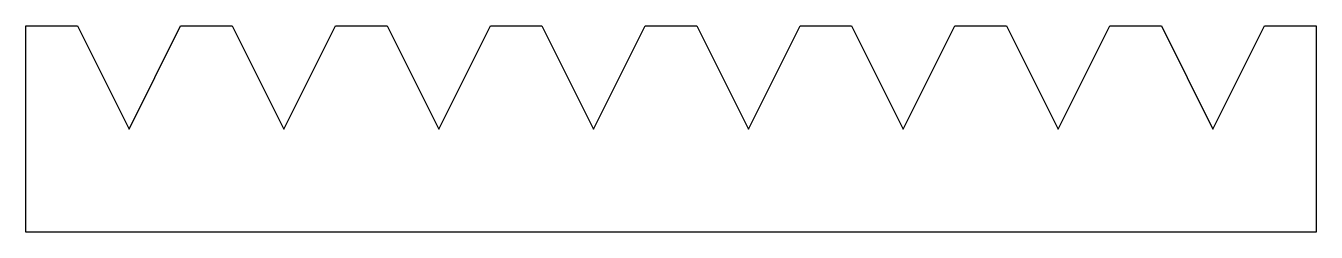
# Model space of a CAD drawing. Header units: metres. Extents: x 0 to 250, y 0 to 40.
import ezdxf

# ---------------------------------------------------------------- set-up
doc = ezdxf.new("R2010")
doc.units = ezdxf.units.M

msp = doc.modelspace()

# ---------------------------------------------------------------- linework, layer by layer
at = {"layer": 'PARAMETRIX'}
for p, q in [((0, 0), (0, 40)), ((0, 40), (10, 40)), ((10, 40), (20, 20)), ((20, 20), (30, 40)), ((30, 40), (40, 40)), ((40, 40), (50, 20)), ((50, 20), (60, 40)), ((60, 40), (70, 40)), ((70, 40), (80, 20)), ((80, 20), (90, 40)), ((90, 40), (100, 40)), ((100, 40), (110, 20)), ((110, 20), (120, 40)), ((120, 40), (130, 40)), ((130, 40), (140, 20)), ((140, 20), (150, 40)), ((150, 40), (160, 40)), ((160, 40), (170, 20)), ((170, 20), (180, 40)), ((180, 40), (190, 40)), ((190, 40), (200, 20)), ((200, 20), (210, 40)), ((210, 40), (220, 40)), ((220, 40), (230, 20)), ((230, 20), (240, 40)), ((240, 40), (250, 40)), ((250, 40), (250, 0)), ((250, 0), (0, 0))]:
    msp.add_line(p, q, dxfattribs=at)

doc.saveas('drawing.dxf')
